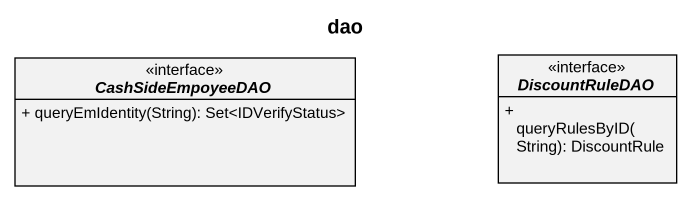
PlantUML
@startuml
title dao
hide circle
hide empty members
skinparam classAttributeIconSize 0
interface CashSideEmpoyeeDAO <<interface>> {
  + queryEmIdentity(String): Set<IDVerifyStatus>
}
interface DiscountRuleDAO <<interface>> {
  + queryRulesByID(String): DiscountRule
}
@enduml
